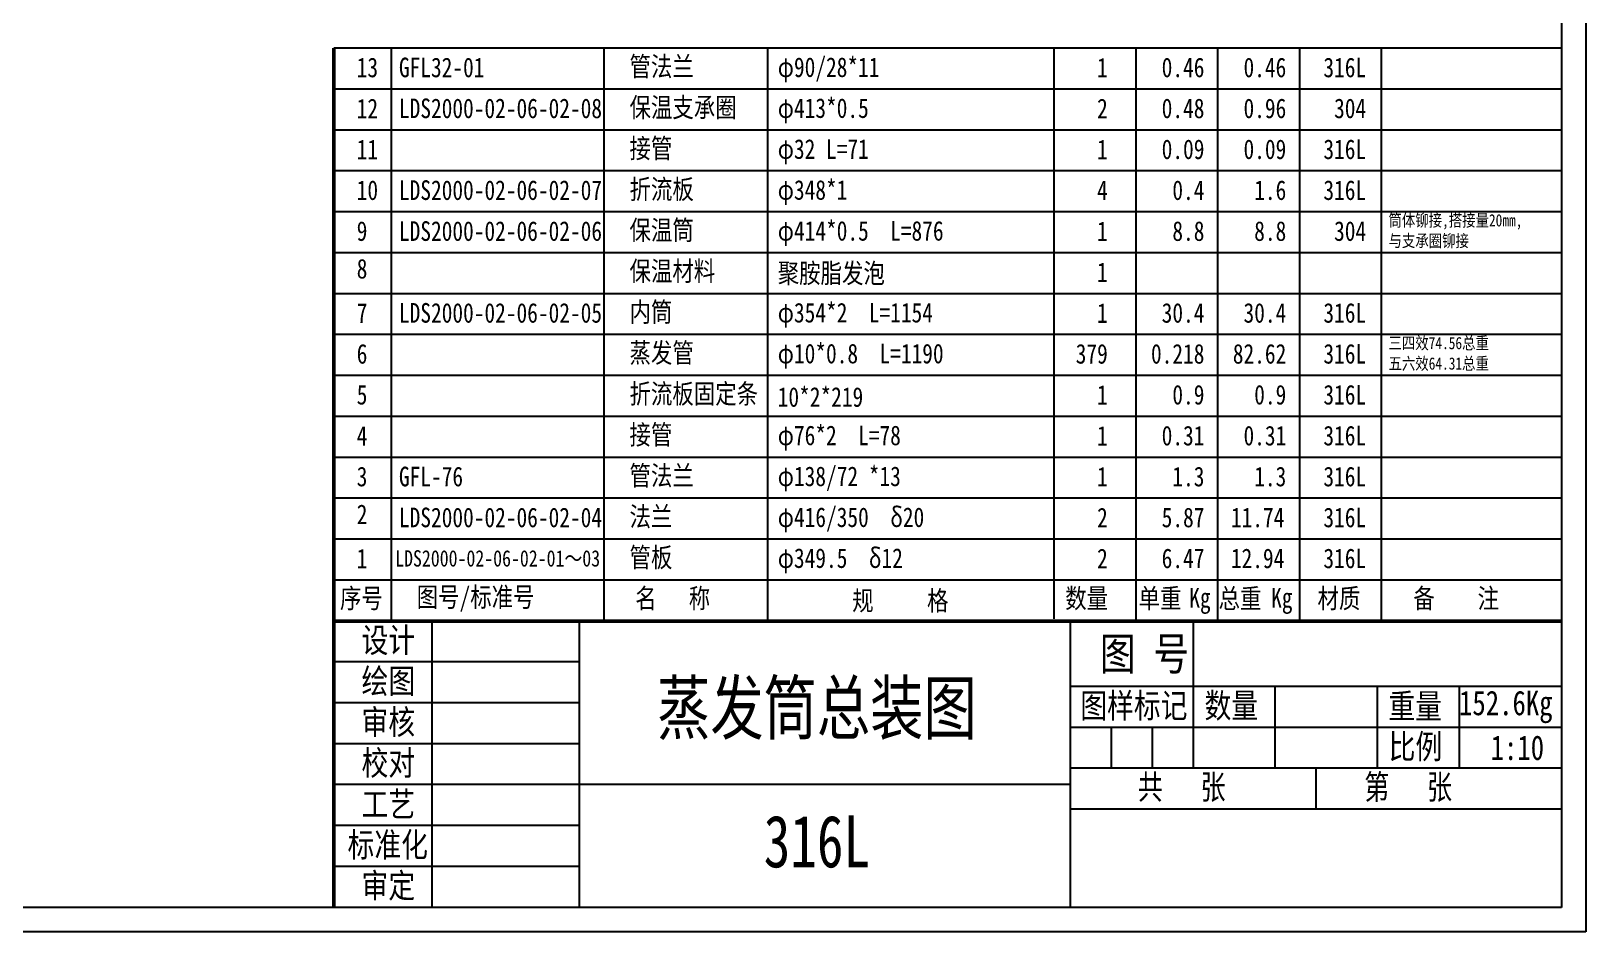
# Model space of a CAD drawing. Header units: millimetres. Extents: x 28112 to 125479, y -77703 to -39899.
# Drawn here: x 29182 to 31082, y -41999 to -40898 of the extents above; entities that cross this region are included whole.
import ezdxf

# ---------------------------------------------------------------- set-up
doc = ezdxf.new("R2010")
doc.units = ezdxf.units.MM
doc.header["$LTSCALE"] = 10
doc.layers.add('实体', color=7, linetype='Continuous', lineweight=50)
doc.layers.add('标注', color=7, linetype='Continuous')
doc.styles.get("Standard").update_dxf_attribs({"font": 'txt', "bigfont": 'gbcbig.shx'})

msp = doc.modelspace()

# ---------------------------------------------------------------- linework, layer by layer
at = {"layer": '实体', "lineweight": -3}
for p, q in [((31082, -39899.2), (31082, -41999.2)), ((31052, -39999.2), (31052, -41969.2)), ((31052, -40919.2), (29552, -40919.2)), ((29622, -40919.2), (29622, -41619.2)), ((29882, -40919.2), (29882, -41619.2)), ((30082, -40919.2), (30082, -41619.2)), ((30432, -40919.2), (30432, -41616.4)), ((30532, -40919.2), (30532, -41619.2)), ((30632, -40919.2), (30632, -41619.2)), ((30732, -40919.2), (30732, -41619.2)), ((30832, -40919.2), (30832, -41619.2)), ((31052, -40969.2), (29552, -40969.2)), ((31052, -41019.2), (29552, -41019.2)), ((31052, -41069.2), (29552, -41069.2)), ((31052, -41119.2), (29552, -41119.2)), ((31052, -41169.2), (29552, -41169.2)), ((31052, -41219.2), (29552, -41219.2)), ((31052, -41269.2), (29552, -41269.2)), ((31052, -41319.2), (29552, -41319.2)), ((31052, -41369.2), (29552, -41369.2)), ((31052, -41419.2), (29552, -41419.2)), ((31052, -41469.2), (29552, -41469.2)), ((31052, -41519.2), (29552, -41519.2)), ((31052, -41569.2), (29552, -41569.2)), ((29672, -41619.2), (29672, -41969.2)), ((29852, -41619.2), (29852, -41969.2)), ((30452, -41619.2), (30452, -41969.2)), ((30602, -41619.2), (30602, -41699.2)), ((29852, -41669.2), (29552, -41669.2)), ((31052, -41699.2), (30452, -41699.2)), ((30602, -41699.2), (30602, -41799.2)), ((30702, -41699.2), (30702, -41799.2)), ((30827, -41699.2), (30827, -41799.2)), ((30927, -41699.2), (30927, -41799.2)), ((29852, -41719.2), (29552, -41719.2)), ((31052, -41749.2), (30452, -41749.2)), ((30502, -41749.2), (30502, -41799.2)), ((30552, -41749.2), (30552, -41799.2)), ((29852, -41769.2), (29552, -41769.2)), ((31052, -41799.2), (30452, -41799.2)), ((30752, -41799.2), (30752, -41849.2)), ((29852, -41819.2), (29552, -41819.2)), ((30452, -41819.2), (29852, -41819.2)), ((31052, -41849.2), (30452, -41849.2)), ((29852, -41869.2), (29552, -41869.2)), ((29852, -41919.2), (29552, -41919.2)), ((31052, -41969.2), (28142, -41969.2)), ((31082, -41999.2), (28112, -41999.2))]:
    msp.add_line(p, q, dxfattribs=at)
at = {"layer": '实体'}
for p, q in [((29552, -40919.2), (29552, -41619.2)), ((31052, -41619.2), (29552, -41619.2)), ((29552, -41619.2), (29552, -41969.2))]:
    msp.add_line(p, q, dxfattribs=at)

# ---------------------------------------------------------------- texts
at = {"layer": '标注'}
for s, insert, char_height, attachment_point in [('{\\fFangSong_GB2312|b0|i0|c134|p49;\\W0.8;13}', (29580.1, -40942.8), 24, 4), ('{\\fFangSong_GB2312|b0|i0|c134|p49;\\W0.8;GFL32-01}', (29631.7, -40942.8), 24, 4), ('{\\fFangSong_GB2312|b0|i0|c134|p49;\\W0.8;管法兰}', (29913.4, -40942.8), 24, 4), ('{\\fFangSong_GB2312|b0|i0|c134|p49;\\W0.8;φ90/28*11}', (30094.5, -40945.6), 24, 4), ('{\\fFangSong_GB2312|b0|i0|c134|p49;\\W0.8;1}', (30497.8, -40942.8), 24, 6), ('{\\fFangSong_GB2312|b0|i0|c134|p49;\\W0.8;0.46}', (30615.9, -40942.8), 24, 6), ('{\\fFangSong_GB2312|b0|i0|c134|p49;\\W0.8;0.46}', (30715.9, -40942.8), 24, 6), ('{\\fFangSong_GB2312|b0|i0|c134|p49;\\W0.8;316L}', (30813.5, -40942.8), 24, 6), ('{\\fFangSong_GB2312|b0|i0|c134|p49;\\W0.8;保温支承圈}', (29913.4, -40992.8), 24, 4), ('{\\fFangSong_GB2312|b0|i0|c134|p49;\\W0.8;12}', (29580.1, -40992.8), 24, 4), ('{\\fFangSong_GB2312|b0|i0|c134|p49;\\W0.8;LDS2000-02-06-02-08}', (29631.7, -40992.8), 24, 4), ('{\\fFangSong_GB2312|b0|i0|c134|p49;\\W0.8;φ413*0.5}', (30094.5, -40995.6), 24, 4), ('{\\fFangSong_GB2312|b0|i0|c134|p49;\\W0.8;2}', (30497.8, -40992.8), 24, 6), ('{\\fFangSong_GB2312|b0|i0|c134|p49;\\W0.8;0.48}', (30615.9, -40992.8), 24, 6), ('{\\fFangSong_GB2312|b0|i0|c134|p49;\\W0.8;0.96}', (30715.9, -40992.8), 24, 6), ('{\\fFangSong_GB2312|b0|i0|c134|p49;\\W0.8;304}', (30813.5, -40992.8), 24, 6), ('{\\fFangSong_GB2312|b0|i0|c134|p49;\\W0.8;11}', (29580.1, -41042.8), 24, 4), ('{\\fFangSong_GB2312|b0|i0|c134|p49;\\W0.8;接管}', (29913.4, -41042.8), 24, 4), ('{\\fFangSong_GB2312|b0|i0|c134|p49;\\W0.8;φ32 L=71}', (30094.5, -41045.6), 24, 4), ('{\\fFangSong_GB2312|b0|i0|c134|p49;\\W0.8;1}', (30497.8, -41042.8), 24, 6), ('{\\fFangSong_GB2312|b0|i0|c134|p49;\\W0.8;0.09}', (30615.9, -41042.8), 24, 6), ('{\\fFangSong_GB2312|b0|i0|c134|p49;\\W0.8;0.09}', (30715.9, -41042.8), 24, 6), ('{\\fFangSong_GB2312|b0|i0|c134|p49;\\W0.8;316L}', (30813.5, -41042.8), 24, 6), ('{\\fFangSong_GB2312|b0|i0|c134|p49;\\W0.8;10}', (29580.1, -41092.8), 24, 4), ('{\\fFangSong_GB2312|b0|i0|c134|p49;\\W0.8;LDS2000-02-06-02-07}', (29631.7, -41092.8), 24, 4), ('{\\fFangSong_GB2312|b0|i0|c134|p49;\\W0.8;折流板}', (29913.4, -41092.8), 24, 4), ('{\\fFangSong_GB2312|b0|i0|c134|p49;\\W0.8;φ348*1}', (30094.5, -41095.6), 24, 4), ('{\\fFangSong_GB2312|b0|i0|c134|p49;\\W0.8;4}', (30497.8, -41092.8), 24, 6), ('{\\fFangSong_GB2312|b0|i0|c134|p49;\\W0.8;0.4}', (30615.9, -41092.8), 24, 6), ('{\\fFangSong_GB2312|b0|i0|c134|p49;\\W0.8;1.6}', (30715.9, -41092.8), 24, 6), ('{\\fFangSong_GB2312|b0|i0|c134|p49;\\W0.8;316L}', (30813.5, -41092.8), 24, 6), ('{\\fFangSong_GB2312|b0|i0|c134|p49;\\W0.8;保温筒}', (29913.4, -41142.8), 24, 4), ('{\\fFangSong_GB2312|b0|i0|c134|p49;\\W0.8;φ414*0.5  L=876}', (30094.5, -41145.6), 24, 4), ('{\\fFangSong_GB2312|b0|i0|c134|p49;\\W0.8;筒体铆接,搭接量20mm,\\P与支承圈铆接}', (30840.8, -41142.8), 15, 4), ('{\\fFangSong_GB2312|b0|i0|c134|p49;\\W0.8;9}', (29580.1, -41142.8), 24, 4), ('{\\fFangSong_GB2312|b0|i0|c134|p49;\\W0.8;LDS2000-02-06-02-06}', (29631.7, -41142.8), 24, 4), ('{\\fFangSong_GB2312|b0|i0|c134|p49;\\W0.8;1}', (30497.8, -41142.8), 24, 6), ('{\\fFangSong_GB2312|b0|i0|c134|p49;\\W0.8;8.8}', (30615.9, -41142.8), 24, 6), ('{\\fFangSong_GB2312|b0|i0|c134|p49;\\W0.8;8.8}', (30715.9, -41142.8), 24, 6), ('{\\fFangSong_GB2312|b0|i0|c134|p49;\\W0.8;304}', (30813.5, -41142.8), 24, 6), ('{\\fFangSong_GB2312|b0|i0|c134|p49;\\W0.8;8}', (29580.1, -41188.8), 24, 4), ('{\\fFangSong_GB2312|b0|i0|c134|p49;\\W0.8;保温材料}', (29913.4, -41192.8), 24, 4), ('{\\fFangSong_GB2312|b0|i0|c134|p49;\\W0.8;聚胺脂发泡}', (30094.5, -41195.6), 24, 4), ('{\\fFangSong_GB2312|b0|i0|c134|p49;\\W0.8;1}', (30497.8, -41192.8), 24, 6), ('{\\fFangSong_GB2312|b0|i0|c134|p49;\\W0.8;7}', (29580.1, -41242.8), 24, 4), ('{\\fFangSong_GB2312|b0|i0|c134|p49;\\W0.8;LDS2000-02-06-02-05}', (29631.7, -41242.8), 24, 4), ('{\\fFangSong_GB2312|b0|i0|c134|p49;\\W0.8;内筒}', (29913.4, -41242.8), 24, 4), ('{\\fFangSong_GB2312|b0|i0|c134|p49;\\W0.8;φ354*2  L=1154}', (30094.5, -41245.6), 24, 4), ('{\\fFangSong_GB2312|b0|i0|c134|p49;\\W0.8;1}', (30497.8, -41242.8), 24, 6), ('{\\fFangSong_GB2312|b0|i0|c134|p49;\\W0.8;30.4}', (30615.9, -41242.8), 24, 6), ('{\\fFangSong_GB2312|b0|i0|c134|p49;\\W0.8;30.4}', (30715.9, -41242.8), 24, 6), ('{\\fFangSong_GB2312|b0|i0|c134|p49;\\W0.8;316L}', (30813.5, -41242.8), 24, 6), ('{\\fFangSong_GB2312|b0|i0|c134|p49;\\W0.8;6}', (29580.1, -41292.8), 24, 4), ('{\\fFangSong_GB2312|b0|i0|c134|p49;\\W0.8;蒸发管}', (29913.4, -41292.8), 24, 4), ('{\\fFangSong_GB2312|b0|i0|c134|p49;\\W0.8;φ10*0.8  L=1190}', (30094.5, -41295.6), 24, 4), ('{\\fFangSong_GB2312|b0|i0|c134|p49;\\W0.8;379}', (30497.8, -41292.8), 24, 6), ('{\\fFangSong_GB2312|b0|i0|c134|p49;\\W0.8;0.218}', (30615.9, -41292.8), 24, 6), ('{\\fFangSong_GB2312|b0|i0|c134|p49;\\W0.8;82.62}', (30715.9, -41292.8), 24, 6), ('{\\fFangSong_GB2312|b0|i0|c134|p49;\\W0.8;316L}', (30813.5, -41292.8), 24, 6), ('{\\fFangSong_GB2312|b0|i0|c134|p49;\\W0.8;三四效74.56总重\\P五六效64.31总重}', (30840.8, -41292.8), 15, 4), ('{\\fFangSong_GB2312|b0|i0|c134|p49;\\W0.8;5}', (29580.1, -41342.8), 24, 4), ('{\\fFangSong_GB2312|b0|i0|c134|p49;\\W0.8;折流板固定条}', (29913.4, -41342.8), 24, 4), ('{\\fFangSong_GB2312|b0|i0|c134|p49;\\W0.8;10*2*219}', (30094.5, -41345.6), 24, 4), ('{\\fFangSong_GB2312|b0|i0|c134|p49;\\W0.8;1}', (30497.8, -41342.8), 24, 6), ('{\\fFangSong_GB2312|b0|i0|c134|p49;\\W0.8;0.9}', (30615.9, -41342.8), 24, 6), ('{\\fFangSong_GB2312|b0|i0|c134|p49;\\W0.8;0.9}', (30715.9, -41342.8), 24, 6), ('{\\fFangSong_GB2312|b0|i0|c134|p49;\\W0.8;316L}', (30813.5, -41342.8), 24, 6), ('{\\fFangSong_GB2312|b0|i0|c134|p49;\\W0.8;接管}', (29913.4, -41392.8), 24, 4), ('{\\fFangSong_GB2312|b0|i0|c134|p49;\\W0.8;4}', (29580.1, -41392.8), 24, 4), ('{\\fFangSong_GB2312|b0|i0|c134|p49;\\W0.8;φ76*2  L=78}', (30094.5, -41395.6), 24, 4), ('{\\fFangSong_GB2312|b0|i0|c134|p49;\\W0.8;1}', (30497.8, -41392.8), 24, 6), ('{\\fFangSong_GB2312|b0|i0|c134|p49;\\W0.8;0.31}', (30615.9, -41392.8), 24, 6), ('{\\fFangSong_GB2312|b0|i0|c134|p49;\\W0.8;0.31}', (30715.9, -41392.8), 24, 6), ('{\\fFangSong_GB2312|b0|i0|c134|p49;\\W0.8;316L}', (30813.5, -41392.8), 24, 6), ('{\\fFangSong_GB2312|b0|i0|c134|p49;\\W0.8;3}', (29580.1, -41442.8), 24, 4), ('{\\fFangSong_GB2312|b0|i0|c134|p49;\\W0.8;GFL-76}', (29631.7, -41442.8), 24, 4), ('{\\fFangSong_GB2312|b0|i0|c134|p49;\\W0.8;管法兰}', (29913.4, -41442.8), 24, 4), ('{\\fFangSong_GB2312|b0|i0|c134|p49;\\W0.8;φ138/72 *13}', (30094.5, -41445.6), 24, 4), ('{\\fFangSong_GB2312|b0|i0|c134|p49;\\W0.8;1}', (30497.8, -41442.8), 24, 6), ('{\\fFangSong_GB2312|b0|i0|c134|p49;\\W0.8;1.3}', (30615.9, -41442.8), 24, 6), ('{\\fFangSong_GB2312|b0|i0|c134|p49;\\W0.8;1.3}', (30715.9, -41442.8), 24, 6), ('{\\fFangSong_GB2312|b0|i0|c134|p49;\\W0.8;316L}', (30813.5, -41442.8), 24, 6), ('{\\fFangSong_GB2312|b0|i0|c134|p49;\\W0.8;2}', (29580.1, -41488.8), 24, 4), ('{\\fFangSong_GB2312|b0|i0|c134|p49;\\W0.8;LDS2000-02-06-02-04}', (29631.7, -41492.8), 24, 4), ('{\\fFangSong_GB2312|b0|i0|c134|p49;\\W0.8;法兰}', (29913.4, -41492.8), 24, 4), ('{\\fFangSong_GB2312|b0|i0|c134|p49;\\W0.8;φ416/350  δ20}', (30094.5, -41495.6), 24, 4), ('{\\fFangSong_GB2312|b0|i0|c134|p49;\\W0.8;2}', (30497.8, -41492.8), 24, 6), ('{\\fFangSong_GB2312|b0|i0|c134|p49;\\W0.8;5.87}', (30615.9, -41492.8), 24, 6), ('{\\fFangSong_GB2312|b0|i0|c134|p49;\\W0.8;11.74}', (30713.5, -41492.8), 24, 6), ('{\\fFangSong_GB2312|b0|i0|c134|p49;\\W0.8;316L}', (30813.5, -41492.8), 24, 6), ('{\\fFangSong_GB2312|b0|i0|c134|p49;\\W0.8;管板}', (29913.4, -41542.8), 24, 4), ('{\\fFangSong_GB2312|b0|i0|c134|p49;\\W0.8;φ349.5  δ12}', (30094.5, -41545.6), 24, 4), ('{\\fFangSong_GB2312|b0|i0|c134|p49;\\W0.8;1}', (29580.1, -41542.8), 24, 4), ('{\\fFangSong_GB2312|b0|i0|c134|p49;\\W0.8;LDS2000-02-06-02-01～03}', (29627.1, -41542.8), 20, 4), ('{\\fFangSong_GB2312|b0|i0|c134|p49;\\W0.8;2}', (30497.8, -41542.8), 24, 6), ('{\\fFangSong_GB2312|b0|i0|c134|p49;\\W0.8;6.47}', (30615.9, -41542.8), 24, 6), ('{\\fFangSong_GB2312|b0|i0|c134|p49;\\W0.8;12.94}', (30713.5, -41542.8), 24, 6), ('{\\fFangSong_GB2312|b0|i0|c134|p49;\\W0.8;316L}', (30813.5, -41542.8), 24, 6), ('{\\fFangSong_GB2312|b0|i0|c134|p49;\\W0.8;序号}', (29559.7, -41592.8), 24, 4), ('{\\fFangSong_GB2312|b0|i0|c134|p49;\\W0.8;图号/标准号}', (29653.4, -41592.8), 24, 4), ('{\\fFangSong_GB2312|b0|i0|c134|p49;\\W0.8;名   称}', (29920.4, -41592.8), 24, 4), ('{\\fFangSong_GB2312|b0|i0|c134|p49;\\W0.8;规     格}', (30185.5, -41595.6), 24, 4), ('{\\fFangSong_GB2312|b0|i0|c134|p49;\\W0.8;数量}', (30445.8, -41592.8), 24, 4), ('{\\fFangSong_GB2312|b0|i0|c134|p49;\\W0.8;单重}', (30535.5, -41592.8), 24, 4), ('{\\fFangSong_GB2312|b0|i0|c134|p49;\\W0.8;Kg}', (30597.4, -41594.7), 24, 4), ('{\\fFangSong_GB2312|b0|i0|c134|p49;\\W0.8;总重}', (30633.2, -41592.8), 24, 4), ('{\\fFangSong_GB2312|b0|i0|c134|p49;\\W0.8;Kg}', (30697.4, -41594.7), 24, 4), ('{\\fFangSong_GB2312|b0|i0|c134|p49;\\W0.8;材质}', (30754.1, -41592.8), 24, 4), ('{\\fFangSong_GB2312|b0|i0|c134|p49;\\W0.8;备    注}', (30871.2, -41592.8), 24, 4), ('{\\fFangSong_GB2312|b0|i0|c134|p49;\\W0.8;设计}', (29586, -41644.3), 30, 4), ('{\\fFangSong_GB2312|b0|i0|c134|p49;\\W0.8;图 号}', (30488.2, -41661.4), 40, 4), ('{\\fFangSong_GB2312|b0|i0|c134|p49;\\W0.8;绘图}', (29586, -41694.3), 30, 4), ('{\\fFangSong_GB2312|b0|i0|c134|p49;\\W0.75;蒸发筒总装图}', (30142.4, -41729.1), 63.643, 5), ('{\\fFangSong_GB2312|b0|i0|c134|p49;\\W0.8;图样标记}', (30464.2, -41724.3), 30, 4), ('{\\fFangSong_GB2312|b0|i0|c134|p49;\\W0.8;数量}', (30616, -41724.3), 30, 4), ('{\\fFangSong_GB2312|b0|i0|c134|p49;\\W0.8;重量}', (30840.7, -41724.3), 30, 4), ('{\\fFangSong_GB2312|b0|i0|c134|p49;\\W0.8;152.6Kg}', (30927, -41724.3), 30, 4), ('{\\fFangSong_GB2312|b0|i0|c134|p49;\\W0.8;审核}', (29586, -41744.3), 30, 4), ('{\\fFangSong_GB2312|b0|i0|c134|p49;\\W0.8;比例}', (30841, -41774.3), 30, 4), ('{\\fFangSong_GB2312|b0|i0|c134|p49;\\W0.8;校对}', (29586, -41794.3), 30, 4), ('{\\fFangSong_GB2312|b0|i0|c134|p49;\\W0.8;1:10}', (30965.6, -41774.3), 30, 4), ('{\\fFangSong_GB2312|b0|i0|c134|p49;\\W0.75;共   张}', (30534.5, -41823.7), 30, 4), ('{\\fFangSong_GB2312|b0|i0|c134|p49;\\W0.75;第   张}', (30811.2, -41823.7), 30, 4), ('{\\fFangSong_GB2312|b0|i0|c134|p49;\\W0.8;工艺}', (29586, -41844.3), 30, 4), ('{\\fFangSong_GB2312|b0|i0|c134|p49;\\W0.75;316L}', (30142.4, -41889), 63.643, 5), ('{\\fFangSong_GB2312|b0|i0|c134|p49;\\W0.8;标准化}', (29568.9, -41894.3), 30, 4), ('{\\fFangSong_GB2312|b0|i0|c134|p49;\\W0.8;审定}', (29586, -41944.3), 30, 4)]:
    msp.add_mtext(s, dxfattribs=dict(at, insert=insert, char_height=char_height, attachment_point=attachment_point))

doc.saveas('drawing.dxf')
